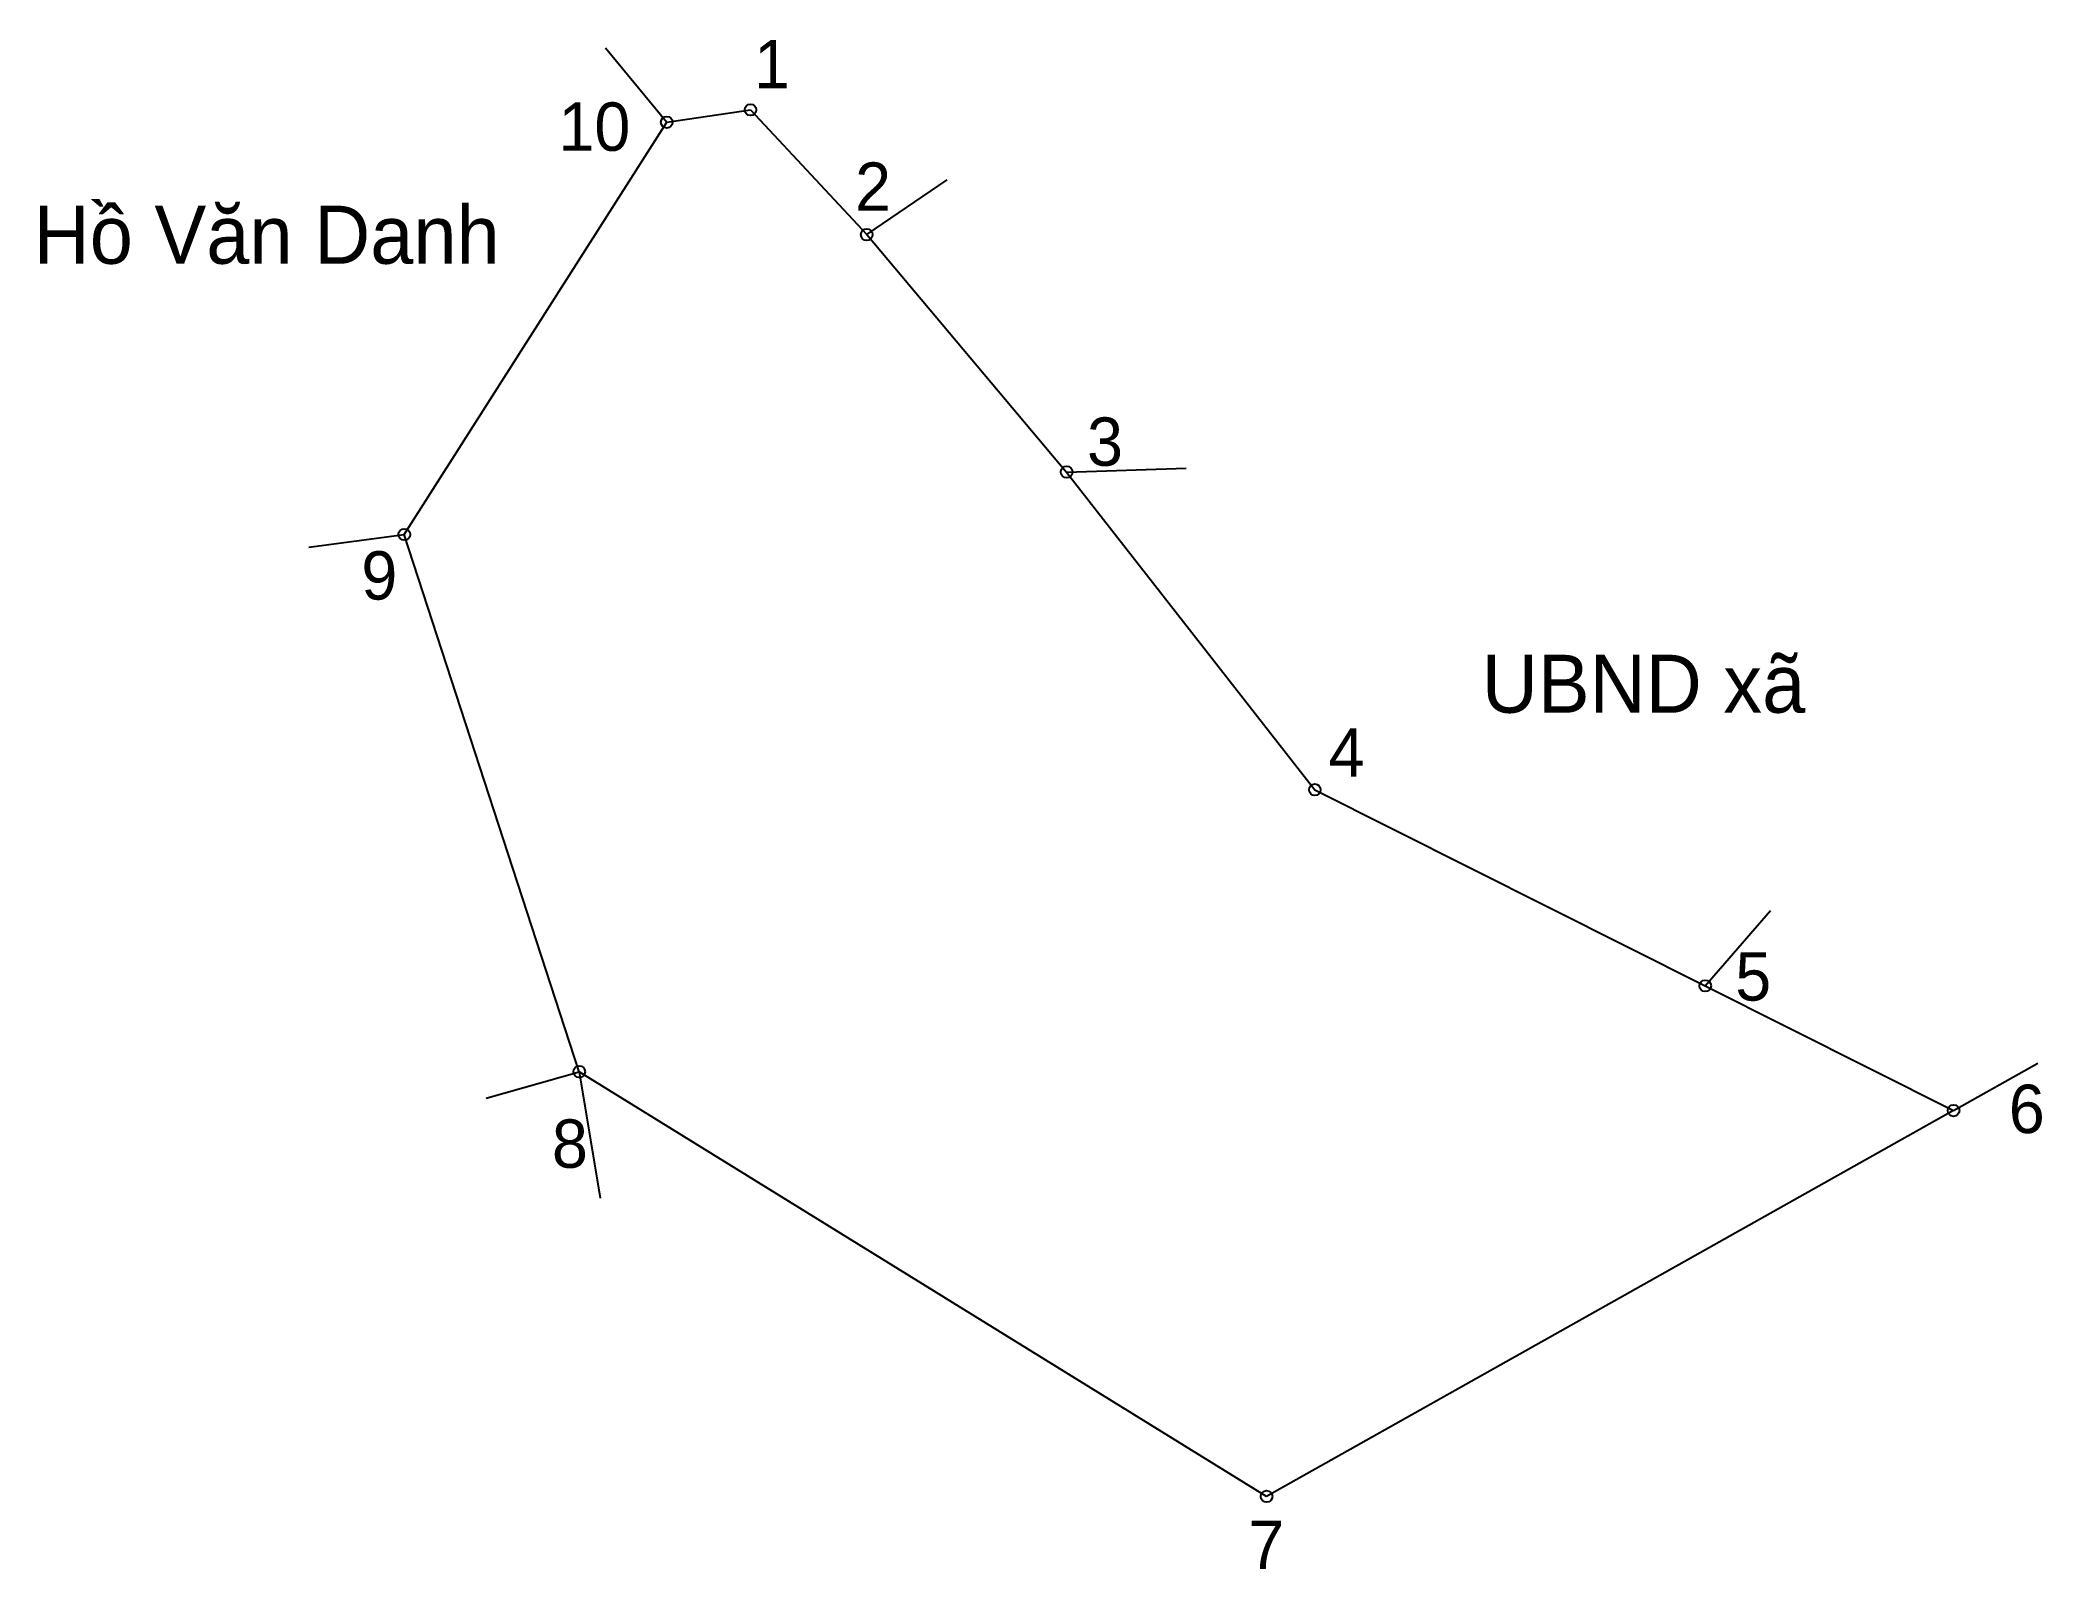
# Model space of a CAD drawing. Extents: x 549571 to 549731, y 1823992 to 1824115.
import ezdxf

# ---------------------------------------------------------------- set-up
doc = ezdxf.new("R2010")
doc.units = 0
for name, color, linetype in [('CanhThua', 7, 'Continuous'), ('MocDinhThua', 7, 'Continuous'), ('RauThua', 7, 'Continuous'), ('SoHieuDinhThua', 7, 'Continuous'), ('TenChuLanCan', 7, 'Continuous')]:
    doc.layers.add(name, color=color, linetype=linetype)

msp = doc.modelspace()

# ---------------------------------------------------------------- linework, layer by layer
at = {"layer": 'CanhThua'}
for p, q in [((549600, 1824075), (549621, 1824108)), ((549621, 1824108), (549627.7, 1824108.99)), ((549627.7, 1824108.99), (549637, 1824099)), ((549637, 1824099), (549653, 1824080)), ((549653, 1824080), (549672.86, 1824054.57)), ((549614, 1824032), (549600, 1824075)), ((549672.86, 1824054.57), (549704.1, 1824038.87)), ((549704.1, 1824038.87), (549723.97, 1824028.89)), ((549669, 1823998), (549614, 1824032)), ((549723.97, 1824028.89), (549669, 1823998))]:
    msp.add_line(p, q, dxfattribs=at)
at = {"layer": 'MocDinhThua'}
for centre in [(549627.7, 1824108.99), (549621, 1824108), (549637, 1824099), (549653, 1824080), (549600, 1824075), (549672.86, 1824054.57), (549704.1, 1824038.87), (549614, 1824032), (549723.97, 1824028.89), (549669, 1823998)]:
    msp.add_circle(centre, 0.465, dxfattribs=at)
at = {"layer": 'RauThua'}
for p, q in [((549616.11, 1824113.95), (549621, 1824108)), ((549637, 1824099), (549643.43, 1824103.39)), ((549653, 1824080), (549662.57, 1824080.32)), ((549592.35, 1824073.98), (549600, 1824075)), ((549704.1, 1824038.87), (549709.33, 1824044.91)), ((549723.97, 1824028.89), (549730.72, 1824032.68)), ((549606.54, 1824029.89), (549614, 1824032)), ((549614, 1824032), (549615.66, 1824021.87))]:
    msp.add_line(p, q, dxfattribs=at)

# ---------------------------------------------------------------- texts
at = {"layer": 'SoHieuDinhThua'}
for s, height, p in [('1', 3.87, (549627.98, 1824110.71)), ('10', 3.871, (549612.33, 1824105.71)), ('2', 3.87, (549636.07, 1824100.91)), ('3', 3.87, (549654.63, 1824080.5)), ('9', 3.87, (549596.56, 1824069.79)), ('4', 3.87, (549673.95, 1824055.62)), ('5', 3.87, (549706.5, 1824037.69)), ('6', 3.87, (549728.39, 1824027.09)), ('8', 3.87, (549611.81, 1824024.31)), ('7', 3.87, (549667.54, 1823992.19))]:
    msp.add_text(s, height=height, dxfattribs=at).set_placement(p)
at = {"layer": 'TenChuLanCan'}
for s, height, p in [('Hồ Văn Danh', 4.6452, (549570.34, 1824096.67)), ('UBND xã', 4.645, (549686.22, 1824060.73))]:
    msp.add_text(s, height=height, dxfattribs=at).set_placement(p)

doc.saveas('drawing.dxf')
